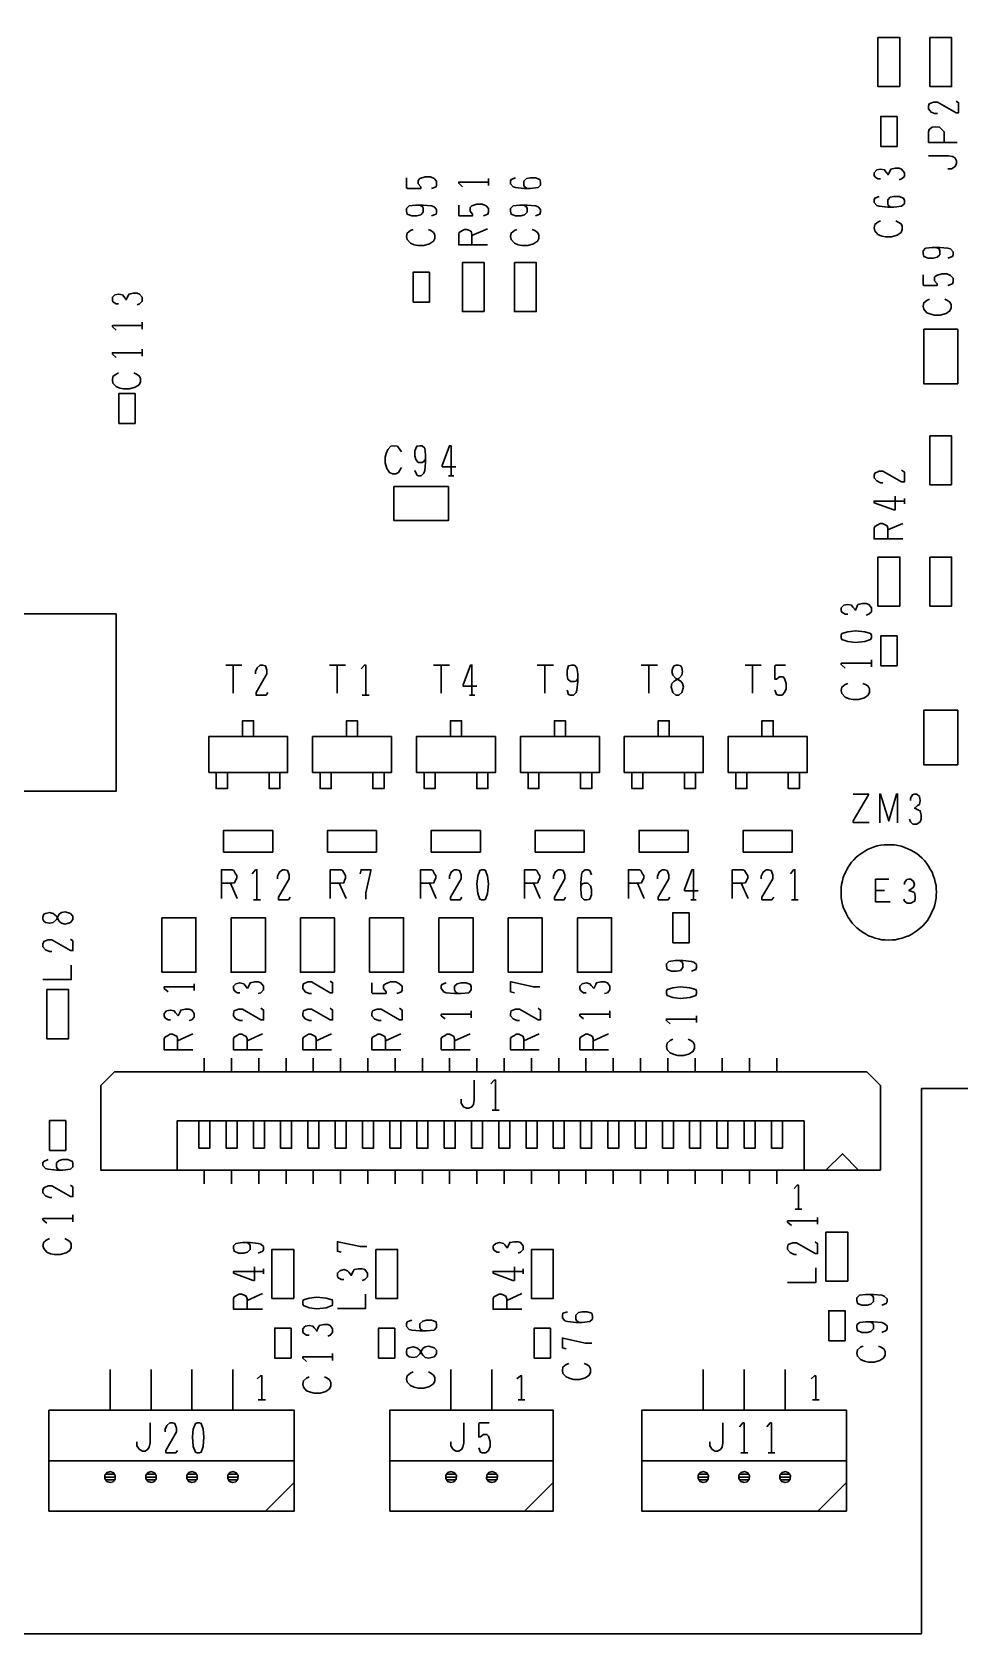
# Model space of a CAD drawing. Header units: millimetres. Extents: x 0 to 1189, y 35 to 806.
# Drawn here: x 699.9 to 793.4, y 320 to 481.6 of the extents above; entities that cross this region are included whole.
import ezdxf

# ---------------------------------------------------------------- set-up
doc = ezdxf.new("R2010")
doc.units = ezdxf.units.MM
doc.layers.add('Pen 1', color=7, linetype='Continuous')

msp = doc.modelspace()

# ---------------------------------------------------------------- linework, layer by layer
at = {"layer": 'Pen 1', "color": 7, "lineweight": 30}
for p, q in [((745.9, 466.1), (745.9, 466.8)), ((744.22, 461.05), (745.78, 461.73)), ((710.97, 451.62), (710.97, 452.33)), ((710.97, 448.88), (710.97, 449.58)), ((741.85, 436.83), (742.38, 436.83)), ((787.83, 434), (787.83, 434.52)), ((786.15, 431.35), (787.67, 432.02)), ((719.38, 417.73), (721, 417.73)), ((720.15, 417.73), (720.15, 414.88)), ((729.85, 417.73), (731.47, 417.73)), ((730.62, 417.73), (730.62, 414.88)), ((740.33, 417.73), (741.95, 417.73)), ((741.1, 417.73), (741.1, 414.88)), ((750.8, 417.73), (752.45, 417.73)), ((751.58, 417.73), (751.58, 414.88)), ((761.28, 417.73), (762.92, 417.73)), ((762.05, 417.73), (762.05, 414.88)), ((771.78, 417.73), (773.4, 417.73)), ((772.53, 417.73), (772.53, 414.88)), ((784.5, 417.55), (784.5, 418.25)), ((733.15, 414.7), (733.85, 414.7)), ((743.97, 414.7), (744.5, 414.7)), ((719.85, 395.73), (720.55, 394.17)), ((730.83, 395.73), (731.53, 394.17)), ((739.95, 395.73), (740.62, 394.17)), ((750.42, 395.73), (751.1, 394.17)), ((760.9, 395.73), (761.58, 394.17)), ((771.38, 395.73), (772.08, 394.17)), ((784.92, 394.98), (785.83, 394.98)), ((722.17, 394.05), (722.88, 394.05)), ((766.3, 394.05), (766.83, 394.05)), ((776.45, 394.05), (777.12, 394.05)), ((716.2, 384.9), (716.2, 385.58)), ((744.15, 382.15), (744.15, 382.83)), ((758.12, 382.15), (758.12, 382.83)), ((766.85, 381.65), (766.85, 382.33)), ((714.53, 379.83), (716.08, 380.52)), ((721.53, 379.83), (723.08, 380.52)), ((728.5, 379.83), (730.05, 380.52)), ((735.5, 379.83), (737.03, 380.52)), ((742.47, 379.83), (744.03, 380.52)), ((749.45, 379.83), (751, 380.52)), ((756.45, 379.83), (758, 380.52)), ((717.22, 376.67), (717.22, 378.05)), ((719.97, 376.67), (719.97, 378.05)), ((722.72, 376.67), (722.72, 378.05)), ((725.47, 376.67), (725.47, 378.05)), ((728.22, 376.67), (728.22, 378.05)), ((730.97, 376.67), (730.97, 378.05)), ((733.72, 376.67), (733.72, 378.05)), ((736.47, 376.67), (736.47, 378.05)), ((739.22, 376.67), (739.22, 378.05)), ((741.97, 376.67), (741.97, 378.05)), ((744.72, 376.67), (744.72, 378.05)), ((747.47, 376.67), (747.47, 378.05)), ((750.22, 376.67), (750.22, 378.05)), ((752.97, 376.67), (752.97, 378.05)), ((755.72, 376.67), (755.72, 378.05)), ((758.47, 376.67), (758.47, 378.05)), ((761.22, 376.67), (761.22, 378.05)), ((763.97, 376.67), (763.97, 378.05)), ((766.72, 376.67), (766.72, 378.05)), ((769.47, 376.67), (769.47, 378.05)), ((772.22, 376.67), (772.22, 378.05)), ((774.97, 376.67), (774.97, 378.05)), ((746.25, 372.83), (746.95, 372.83)), ((717.22, 366.77), (717.22, 365.4)), ((719.97, 366.77), (719.97, 365.4)), ((722.72, 366.77), (722.72, 365.4)), ((725.47, 366.77), (725.47, 365.4)), ((728.22, 366.77), (728.22, 365.4)), ((730.97, 366.77), (730.97, 365.4)), ((733.72, 366.77), (733.72, 365.4)), ((736.47, 366.77), (736.47, 365.4)), ((739.22, 366.77), (739.22, 365.4)), ((741.97, 366.77), (741.97, 365.4)), ((744.72, 366.77), (744.72, 365.4)), ((747.47, 366.77), (747.47, 365.4)), ((750.22, 366.77), (750.22, 365.4)), ((752.97, 366.77), (752.97, 365.4)), ((755.72, 366.77), (755.72, 365.4)), ((758.47, 366.77), (758.47, 365.4)), ((761.22, 366.77), (761.22, 365.4)), ((763.97, 366.77), (763.97, 365.4)), ((766.72, 366.77), (766.72, 365.4)), ((769.47, 366.77), (769.47, 365.4)), ((772.22, 366.77), (772.22, 365.4)), ((774.97, 366.77), (774.97, 365.4)), ((703.97, 361.55), (703.97, 362.25)), ((776.83, 362.83), (777.5, 362.83)), ((779.08, 361.33), (779.08, 362)), ((723.2, 356.3), (723.2, 356.8)), ((749.4, 356.3), (749.4, 356.8)), ((721.53, 353.62), (723.08, 354.33)), ((747.72, 353.62), (749.25, 354.33)), ((730.17, 347.58), (730.17, 348.27)), ((707.72, 342.55), (707.72, 346.67)), ((711.85, 342.55), (711.85, 346.67)), ((715.97, 342.55), (715.97, 346.67)), ((720.1, 342.55), (720.1, 346.67)), ((742.1, 342.55), (742.1, 346.67)), ((746.22, 342.55), (746.22, 346.67)), ((767.55, 342.55), (767.55, 346.67)), ((771.67, 342.55), (771.67, 346.67)), ((775.8, 342.55), (775.8, 346.67)), ((722.67, 343.6), (723.38, 343.6)), ((748.88, 343.6), (749.55, 343.6)), ((778.58, 343.6), (779.25, 343.6)), ((771.33, 338.25), (772.03, 338.25)), ((774.08, 338.25), (774.78, 338.25)), ((726.3, 337.45), (701.55, 337.45)), ((735.92, 337.45), (752.42, 337.45)), ((782, 337.45), (761.35, 337.45)), ((707.17, 335.8), (708.28, 335.8)), ((708.2, 336.08), (707.25, 336.08)), ((708.2, 335.52), (707.25, 335.52)), ((711.3, 335.8), (712.4, 335.8)), ((712.33, 336.08), (711.38, 336.08)), ((712.33, 335.52), (711.38, 335.52)), ((715.42, 335.8), (716.53, 335.8)), ((716.45, 336.08), (715.5, 336.08)), ((716.45, 335.52), (715.5, 335.52)), ((719.55, 335.8), (720.65, 335.8)), ((720.58, 336.08), (719.62, 336.08)), ((720.58, 335.52), (719.62, 335.52)), ((723.4, 332.38), (726.3, 335.25)), ((741.55, 335.8), (742.65, 335.8)), ((742.58, 336.08), (741.62, 336.08)), ((742.58, 335.52), (741.62, 335.52)), ((745.67, 335.8), (746.78, 335.8)), ((745.67, 335.8), (746.78, 335.8)), ((746.7, 336.08), (745.75, 336.08)), ((746.7, 336.08), (745.75, 336.08)), ((746.7, 335.52), (745.75, 335.52)), ((746.7, 335.52), (745.75, 335.52)), ((752.42, 335.25), (749.53, 332.38)), ((767, 335.8), (768.1, 335.8)), ((768.03, 336.08), (767.08, 336.08)), ((768.03, 335.52), (767.08, 335.52)), ((771.12, 335.8), (772.22, 335.8)), ((772.15, 336.08), (771.2, 336.08)), ((772.15, 335.52), (771.2, 335.52)), ((775.25, 335.8), (776.35, 335.8)), ((776.28, 336.08), (775.33, 336.08)), ((776.28, 335.52), (775.33, 335.52)), ((779.1, 332.38), (782, 335.25))]:
    msp.add_line(p, q, dxfattribs=at)
for points in [[(521.4, 319.98), (521.4, 375), (361.88, 375), (361.88, 652.78), (884.45, 652.78), (884.45, 375), (789.55, 375), (789.55, 319.98), (521.4, 319.98)], [(787.38, 476.08), (787.38, 481.02), (785.17, 481.02), (785.17, 476.08), (787.38, 476.08)], [(790.4, 481.02), (790.4, 476.08), (792.6, 476.08), (792.6, 481.02), (790.4, 481.02)], [(791.17, 473.38), (790.92, 473.38), (790.53, 473.52), (790.28, 473.83), (790.28, 474.1), (790.33, 474.35), (790.78, 474.52), (791.17, 474.52), (793.05, 473.45), (793.3, 473.45), (793.3, 474.45), (793.05, 474.6)], [(787.1, 473.08), (785.45, 473.08), (785.45, 470.05), (787.1, 470.05), (787.1, 473.08)], [(793.17, 470.45), (790.28, 470.45), (790.28, 471.52), (790.33, 471.77), (790.65, 472), (790.97, 472.02), (791.38, 472), (791.62, 471.77), (791.83, 471.52), (791.83, 470.45)], [(790.28, 469.1), (792.28, 469.1), (792.72, 469.02), (792.97, 468.85), (793.1, 468.6), (793.1, 468.33), (792.97, 468.02), (792.6, 467.77), (792.2, 467.77)], [(785.42, 466.77), (785.17, 466.77), (784.85, 466.98), (784.78, 467.15), (784.78, 467.4), (785.05, 467.67), (785.42, 467.75), (785.83, 467.67), (785.95, 467.5), (786.2, 467.2), (786.2, 467.15)], [(786.2, 467.2), (786.4, 467.58), (786.45, 467.75), (786.9, 467.85), (787.3, 467.85), (787.55, 467.75), (787.83, 467.4), (787.83, 467.02), (787.55, 466.77), (787.3, 466.67)], [(737.62, 466.88), (737.62, 465.9), (737.7, 465.8), (739.05, 465.8), (739.05, 465.98), (738.8, 466.27), (738.8, 466.62), (738.97, 466.8), (739.5, 466.98), (740.03, 466.98), (740.4, 466.8), (740.65, 466.55), (740.65, 466.15), (740.6, 465.98), (740.15, 465.8)], [(743.25, 465.98), (742.88, 466.33), (742.88, 466.45), (745.9, 466.45)], [(748.62, 466.88), (748.17, 466.7), (748.1, 466.55), (748.1, 466.27), (748.38, 465.98), (748.62, 465.9), (749.45, 465.8), (750.1, 465.8), (750.88, 465.9), (751.12, 466.15), (751.12, 466.45), (751.08, 466.7), (750.62, 466.88), (750.1, 466.88), (749.72, 466.8), (749.45, 466.55), (749.45, 466.15), (749.53, 465.98), (749.78, 465.8)], [(738.97, 464.12), (739.25, 463.95), (739.3, 463.8), (739.3, 463.4), (739.05, 463.15), (738.65, 463.05), (738.15, 463.05), (737.7, 463.23), (737.62, 463.52), (737.62, 463.8), (737.88, 464.05), (738.53, 464.12), (739.3, 464.12), (740.15, 464.05), (740.4, 463.95), (740.65, 463.7), (740.65, 463.4), (740.6, 463.23), (740.15, 463.05)], [(742.88, 464.12), (742.88, 463.15), (742.92, 463.05), (744.28, 463.05), (744.28, 463.23), (744.03, 463.52), (744.03, 463.88), (744.22, 464.05), (744.72, 464.23), (745.25, 464.23), (745.65, 464.05), (745.9, 463.8), (745.9, 463.4), (745.83, 463.23), (745.38, 463.05)], [(749.45, 464.12), (749.72, 463.95), (749.78, 463.8), (749.78, 463.4), (749.53, 463.15), (749.15, 463.05), (748.62, 463.05), (748.17, 463.23), (748.1, 463.52), (748.1, 463.8), (748.38, 464.05), (749, 464.12), (749.78, 464.12), (750.62, 464.05), (750.88, 463.95), (751.12, 463.7), (751.12, 463.4), (751.08, 463.23), (750.62, 463.05)], [(785.3, 465), (784.85, 464.83), (784.78, 464.65), (784.78, 464.4), (785.05, 464.1), (785.3, 464.02), (786.15, 463.92), (786.78, 463.92), (787.55, 464.02), (787.83, 464.27), (787.83, 464.58), (787.75, 464.83), (787.3, 465), (786.78, 465), (786.4, 464.92), (786.15, 464.65), (786.15, 464.27), (786.2, 464.1), (786.45, 463.92)], [(785.42, 462.55), (785.17, 462.42), (784.85, 462.17), (784.78, 461.83), (784.85, 461.52), (785.17, 461.17), (785.55, 461), (785.95, 460.92), (786.53, 460.92), (787.1, 461.1), (787.5, 461.35), (787.62, 461.65), (787.62, 462), (787.5, 462.25), (787.22, 462.42), (786.97, 462.55)], [(738.28, 461.67), (738.03, 461.55), (737.7, 461.3), (737.62, 460.95), (737.7, 460.65), (738.03, 460.3), (738.4, 460.12), (738.8, 460.05), (739.38, 460.05), (739.95, 460.23), (740.33, 460.48), (740.47, 460.77), (740.47, 461.12), (740.33, 461.38), (740.08, 461.55), (739.83, 461.67)], [(745.78, 460.12), (742.88, 460.12), (742.88, 461.2), (742.92, 461.38), (743.25, 461.55), (743.45, 461.67), (743.7, 461.67), (743.97, 461.55), (744.15, 461.48), (744.22, 461.2), (744.22, 460.12)], [(748.75, 461.67), (748.5, 461.55), (748.17, 461.3), (748.1, 460.95), (748.17, 460.65), (748.5, 460.3), (748.88, 460.12), (749.28, 460.05), (749.85, 460.05), (750.42, 460.23), (750.83, 460.48), (750.95, 460.77), (750.95, 461.12), (750.83, 461.38), (750.55, 461.55), (750.3, 461.67)], [(791.08, 459.85), (791.33, 459.7), (791.4, 459.52), (791.4, 459.12), (791.15, 458.88), (790.75, 458.77), (790.22, 458.77), (789.78, 458.95), (789.72, 459.25), (789.72, 459.52), (789.97, 459.77), (790.62, 459.85), (791.4, 459.85), (792.22, 459.77), (792.5, 459.7), (792.75, 459.42), (792.75, 459.12), (792.67, 458.95), (792.22, 458.77)], [(745.45, 453.38), (745.45, 458.33), (743.25, 458.33), (743.25, 453.38), (745.45, 453.38)], [(748.5, 458.33), (748.5, 453.38), (750.7, 453.38), (750.7, 458.33), (748.5, 458.33)], [(738.28, 454.33), (739.92, 454.33), (739.92, 457.35), (738.28, 457.35), (738.28, 454.33)], [(789.72, 457.1), (789.72, 456.12), (789.78, 456.02), (791.15, 456.02), (791.15, 456.2), (790.88, 456.5), (790.88, 456.85), (791.08, 457.02), (791.6, 457.2), (792.1, 457.2), (792.5, 457.02), (792.75, 456.77), (792.75, 456.38), (792.67, 456.2), (792.22, 456.02)], [(708.58, 454.17), (708.33, 454.17), (708, 454.38), (707.95, 454.55), (707.95, 454.83), (708.2, 455.08), (708.58, 455.15), (708.97, 455.08), (709.1, 454.9), (709.35, 454.6), (709.35, 454.55)], [(709.35, 454.6), (709.55, 454.98), (709.62, 455.15), (710.08, 455.25), (710.45, 455.25), (710.7, 455.15), (710.97, 454.83), (710.97, 454.42), (710.7, 454.17), (710.45, 454.08)], [(790.38, 454.65), (790.1, 454.52), (789.78, 454.27), (789.72, 453.92), (789.78, 453.62), (790.1, 453.27), (790.5, 453.12), (790.88, 453.02), (791.45, 453.02), (792.05, 453.2), (792.42, 453.45), (792.55, 453.75), (792.55, 454.1), (792.42, 454.35), (792.17, 454.52), (791.92, 454.65)], [(708.33, 451.5), (707.95, 451.85), (707.95, 451.98), (710.97, 451.98)], [(789.78, 451.6), (789.78, 446.1), (793.22, 446.1), (793.22, 451.6), (789.78, 451.6)], [(708.33, 448.75), (707.95, 449.1), (707.95, 449.23), (710.97, 449.23)], [(708.58, 447.2), (708.33, 447.08), (708, 446.83), (707.95, 446.48), (708, 446.17), (708.33, 445.83), (708.7, 445.65), (709.1, 445.58), (709.67, 445.58), (710.25, 445.75), (710.65, 446), (710.78, 446.3), (710.78, 446.65), (710.65, 446.9), (710.38, 447.08), (710.12, 447.2)], [(708.6, 442.1), (710.25, 442.1), (710.25, 445.12), (708.6, 445.12), (708.6, 442.1)], [(737.1, 439.23), (736.95, 439.48), (736.7, 439.8), (736.35, 439.85), (736.05, 439.8), (735.72, 439.48), (735.55, 439.08), (735.45, 438.7), (735.45, 438.12), (735.62, 437.55), (735.9, 437.15), (736.2, 437.02), (736.53, 437.02), (736.8, 437.15), (736.95, 437.4), (737.1, 437.67)], [(739.55, 438.5), (739.38, 438.25), (739.2, 438.17), (738.8, 438.17), (738.55, 438.45), (738.47, 438.83), (738.47, 439.35), (738.65, 439.8), (738.95, 439.85), (739.2, 439.85), (739.45, 439.6), (739.55, 438.95), (739.55, 438.17), (739.45, 437.35), (739.38, 437.1), (739.1, 436.83), (738.8, 436.83), (738.65, 436.9), (738.47, 437.35)], [(742.6, 437.73), (741.22, 437.73), (741.22, 437.85), (741.95, 439.85), (742.12, 439.85), (742.12, 436.83)], [(792.6, 435.9), (792.6, 440.85), (790.4, 440.85), (790.4, 435.9), (792.6, 435.9)], [(785.67, 436.12), (785.42, 436.12), (785.05, 436.3), (784.78, 436.6), (784.78, 436.85), (784.85, 437.1), (785.3, 437.27), (785.67, 437.27), (787.55, 436.2), (787.83, 436.2), (787.83, 437.2), (787.55, 437.38)], [(741.85, 435.73), (736.35, 435.73), (736.35, 432.3), (741.85, 432.3), (741.85, 435.73)], [(786.9, 434.75), (786.9, 433.38), (786.78, 433.38), (784.78, 434.1), (784.78, 434.27), (787.83, 434.27)], [(787.67, 430.45), (784.78, 430.45), (784.78, 431.52), (784.85, 431.7), (785.17, 431.88), (785.38, 432), (785.62, 432), (785.88, 431.88), (786.08, 431.77), (786.15, 431.52), (786.15, 430.45)], [(787.38, 423.67), (787.38, 428.62), (785.17, 428.62), (785.17, 423.67), (787.38, 423.67)], [(790.4, 428.62), (790.4, 423.67), (792.6, 423.67), (792.6, 428.62), (790.4, 428.62)], [(782.12, 422.85), (781.85, 422.85), (781.53, 423.05), (781.47, 423.23), (781.47, 423.5), (781.72, 423.75), (782.12, 423.83), (782.5, 423.75), (782.62, 423.58), (782.9, 423.27), (782.9, 423.23)], [(782.9, 423.27), (783.08, 423.65), (783.15, 423.83), (783.6, 423.92), (783.97, 423.92), (784.25, 423.83), (784.5, 423.5), (784.5, 423.1), (784.25, 422.85), (783.97, 422.75)], [(708.33, 422.88), (680.83, 422.88), (680.83, 405), (708.33, 405), (708.33, 422.88)], [(781.47, 420.73), (781.53, 420.9), (782.12, 421.08), (782.9, 421.17), (783.85, 421.08), (784.42, 420.9), (784.5, 420.73), (784.5, 420.48), (784.42, 420.3), (783.85, 420.1), (782.9, 420), (782.12, 420.1), (781.53, 420.3), (781.47, 420.48), (781.47, 420.73)], [(787.1, 420.67), (785.45, 420.67), (785.45, 417.65), (787.1, 417.65), (787.1, 420.67)], [(722.38, 416.83), (722.38, 417.08), (722.55, 417.45), (722.85, 417.73), (723.1, 417.73), (723.38, 417.65), (723.53, 417.2), (723.53, 416.83), (722.45, 414.95), (722.45, 414.7), (723.45, 414.7), (723.62, 414.95)], [(733.03, 417.33), (733.38, 417.73), (733.5, 417.73), (733.5, 414.7)], [(744.7, 415.6), (743.33, 415.6), (743.33, 415.73), (744.08, 417.73), (744.22, 417.73), (744.22, 414.7)], [(754.9, 416.38), (754.72, 416.1), (754.55, 416.05), (754.15, 416.05), (753.9, 416.3), (753.83, 416.7), (753.83, 417.2), (753.97, 417.65), (754.28, 417.73), (754.55, 417.73), (754.8, 417.45), (754.9, 416.83), (754.9, 416.05), (754.8, 415.2), (754.72, 414.95), (754.45, 414.7), (754.15, 414.7), (753.97, 414.75), (753.83, 415.2)], [(764.8, 417.73), (765.03, 417.73), (765.28, 417.65), (765.38, 417.45), (765.45, 417.08), (765.38, 416.7), (765.1, 416.38), (764.6, 416.1), (764.38, 415.85), (764.3, 415.48), (764.47, 414.95), (764.78, 414.7), (765.1, 414.7), (765.38, 414.95), (765.55, 415.48), (765.45, 415.85), (765.28, 416.1), (764.78, 416.38), (764.47, 416.7), (764.38, 417.08), (764.47, 417.45), (764.6, 417.65), (764.8, 417.73)], [(775.85, 417.73), (774.85, 417.73), (774.78, 417.65), (774.78, 416.3), (774.95, 416.3), (775.25, 416.55), (775.6, 416.55), (775.75, 416.38), (775.92, 415.85), (775.92, 415.33), (775.75, 414.95), (775.5, 414.7), (775.12, 414.7), (774.95, 414.75), (774.78, 415.2)], [(781.85, 417.42), (781.47, 417.77), (781.47, 417.9), (784.5, 417.9)], [(782.12, 415.88), (781.85, 415.75), (781.53, 415.5), (781.47, 415.15), (781.53, 414.85), (781.85, 414.5), (782.25, 414.33), (782.62, 414.25), (783.2, 414.25), (783.8, 414.42), (784.17, 414.67), (784.3, 414.98), (784.3, 415.33), (784.17, 415.58), (783.92, 415.75), (783.65, 415.88)], [(793.22, 407.67), (793.22, 413.17), (789.78, 413.17), (789.78, 407.67), (793.22, 407.67)], [(717.67, 406.88), (725.62, 406.88), (725.62, 410.5), (717.67, 410.5), (717.67, 406.88)], [(721.08, 410.5), (721.08, 412.1), (722.2, 412.1), (722.2, 410.5)], [(728.15, 406.88), (736.1, 406.88), (736.1, 410.5), (728.15, 410.5), (728.15, 406.88)], [(731.58, 410.5), (731.58, 412.1), (732.67, 412.1), (732.67, 410.5)], [(738.62, 406.88), (746.58, 406.88), (746.58, 410.5), (738.62, 410.5), (738.62, 406.88)], [(742.05, 410.5), (742.05, 412.1), (743.17, 412.1), (743.17, 410.5)], [(749.1, 406.88), (757.08, 406.88), (757.08, 410.5), (749.1, 410.5), (749.1, 406.88)], [(752.53, 410.5), (752.53, 412.1), (753.65, 412.1), (753.65, 410.5)], [(759.58, 406.88), (767.55, 406.88), (767.55, 410.5), (759.58, 410.5), (759.58, 406.88)], [(763, 410.5), (763, 412.1), (764.12, 412.1), (764.12, 410.5)], [(770.05, 406.88), (778.03, 406.88), (778.03, 410.5), (770.05, 410.5), (770.05, 406.88)], [(773.47, 410.5), (773.47, 412.1), (774.6, 412.1), (774.6, 410.5)], [(719.55, 406.88), (719.55, 405.27), (718.42, 405.27), (718.42, 406.88)], [(724.85, 406.88), (724.85, 405.27), (723.75, 405.27), (723.75, 406.88)], [(730.03, 406.88), (730.03, 405.27), (728.9, 405.27), (728.9, 406.88)], [(735.35, 406.88), (735.35, 405.27), (734.22, 405.27), (734.22, 406.88)], [(740.5, 406.88), (740.5, 405.27), (739.4, 405.27), (739.4, 406.88)], [(745.83, 406.88), (745.83, 405.27), (744.7, 405.27), (744.7, 406.88)], [(750.97, 406.88), (750.97, 405.27), (749.88, 405.27), (749.88, 406.88)], [(756.3, 406.88), (756.3, 405.27), (755.17, 405.27), (755.17, 406.88)], [(761.47, 406.88), (761.47, 405.27), (760.35, 405.27), (760.35, 406.88)], [(766.78, 406.88), (766.78, 405.27), (765.65, 405.27), (765.65, 406.88)], [(771.95, 406.88), (771.95, 405.27), (770.83, 405.27), (770.83, 406.88)], [(777.25, 406.88), (777.25, 405.27), (776.12, 405.27), (776.12, 406.88)], [(782.67, 404.7), (784.22, 404.7), (784.22, 404.62), (782.67, 402), (782.67, 401.85), (784.28, 401.85)], [(785.35, 401.8), (785.35, 404.7), (785.42, 404.7), (786.25, 402), (787.03, 404.7), (787.15, 404.7), (787.15, 401.8)], [(788.45, 404.05), (788.45, 404.3), (788.65, 404.62), (788.83, 404.7), (789.1, 404.7), (789.35, 404.45), (789.42, 404.05), (789.35, 403.67), (789.17, 403.55), (788.88, 403.27), (788.83, 403.27)], [(788.88, 403.27), (789.25, 403.08), (789.42, 403.02), (789.53, 402.58), (789.53, 402.17), (789.42, 401.92), (789.1, 401.67), (788.7, 401.67), (788.45, 401.92), (788.35, 402.17)], [(724.12, 401.05), (719.17, 401.05), (719.17, 398.85), (724.12, 398.85), (724.12, 401.05)], [(734.6, 401.05), (729.65, 401.05), (729.65, 398.85), (734.6, 398.85), (734.6, 401.05)], [(745.08, 401.05), (740.12, 401.05), (740.12, 398.85), (745.08, 398.85), (745.08, 401.05)], [(755.55, 401.05), (750.6, 401.05), (750.6, 398.85), (755.55, 398.85), (755.55, 401.05)], [(766.03, 401.05), (761.08, 401.05), (761.08, 398.85), (766.03, 398.85), (766.03, 401.05)], [(776.53, 401.05), (771.58, 401.05), (771.58, 398.85), (776.53, 398.85), (776.53, 401.05)], [(791.08, 394.8), (791.05, 395.15), (791.03, 395.5), (790.95, 395.83), (790.88, 396.17), (790.75, 396.5), (790.62, 396.83), (790.45, 397.12), (790.28, 397.42), (790.08, 397.73), (789.85, 398), (789.62, 398.25), (789.35, 398.48), (789.08, 398.7), (788.8, 398.88), (788.5, 399.05), (788.17, 399.2), (787.85, 399.33), (787.53, 399.45), (787.17, 399.52), (786.83, 399.58), (786.5, 399.6), (786.15, 399.6), (785.8, 399.6), (785.45, 399.55), (785.1, 399.48), (784.78, 399.38), (784.45, 399.25), (784.12, 399.12), (783.83, 398.95), (783.53, 398.75), (783.25, 398.55), (782.97, 398.33), (782.72, 398.08), (782.5, 397.83), (782.3, 397.52), (782.1, 397.25), (781.95, 396.92), (781.8, 396.62), (781.67, 396.3), (781.58, 395.95), (781.5, 395.6), (781.45, 395.27), (781.45, 394.92), (781.45, 394.58), (781.47, 394.23), (781.53, 393.88), (781.6, 393.55), (781.7, 393.2), (781.85, 392.88), (782, 392.58), (782.15, 392.27), (782.35, 391.98), (782.58, 391.7), (782.8, 391.45), (783.05, 391.2), (783.33, 390.98), (783.6, 390.77), (783.9, 390.6), (784.22, 390.42), (784.55, 390.3), (784.88, 390.17), (785.2, 390.1), (785.55, 390.02), (785.9, 390), (786.25, 389.98), (786.6, 390), (786.95, 390.02), (787.28, 390.1), (787.62, 390.17), (787.95, 390.3), (788.28, 390.42), (788.58, 390.58), (788.88, 390.77), (789.17, 390.98), (789.45, 391.2), (789.7, 391.42), (789.92, 391.7), (790.15, 391.95), (790.33, 392.25), (790.5, 392.55), (790.65, 392.88), (790.8, 393.2), (790.9, 393.52), (790.97, 393.88), (791.03, 394.2), (791.05, 394.55), (791.08, 394.8)], [(718.95, 394.17), (718.95, 397.08), (720.03, 397.08), (720.2, 397), (720.38, 396.67), (720.5, 396.5), (720.5, 396.23), (720.38, 395.98), (720.28, 395.77), (720.03, 395.73), (718.95, 395.73)], [(722.05, 396.67), (722.4, 397.08), (722.53, 397.08), (722.53, 394.05)], [(724.62, 396.17), (724.62, 396.42), (724.8, 396.83), (725.1, 397.08), (725.35, 397.08), (725.62, 397), (725.78, 396.55), (725.78, 396.17), (724.7, 394.3), (724.7, 394.05), (725.7, 394.05), (725.88, 394.3)], [(729.92, 394.17), (729.92, 397.08), (731, 397.08), (731.17, 397), (731.35, 396.67), (731.47, 396.5), (731.47, 396.23), (731.35, 395.98), (731.28, 395.77), (731, 395.73), (729.92, 395.73)], [(732.95, 396.67), (733.03, 397.08), (734.03, 397.08), (734.03, 397), (733.5, 394.75), (733.5, 394.1)], [(739.03, 394.17), (739.03, 397.08), (740.1, 397.08), (740.28, 397), (740.45, 396.67), (740.58, 396.5), (740.58, 396.23), (740.45, 395.98), (740.38, 395.77), (740.1, 395.73), (739.03, 395.73)], [(741.95, 396.17), (741.95, 396.42), (742.12, 396.83), (742.42, 397.08), (742.7, 397.08), (742.95, 397), (743.12, 396.55), (743.12, 396.17), (742.05, 394.3), (742.05, 394.05), (743.03, 394.05), (743.2, 394.3)], [(745.45, 397.08), (745.6, 397), (745.78, 396.42), (745.88, 395.65), (745.78, 394.67), (745.6, 394.1), (745.45, 394.05), (745.17, 394.05), (745, 394.1), (744.8, 394.67), (744.7, 395.65), (744.8, 396.42), (745, 397), (745.17, 397.08), (745.45, 397.08)], [(749.53, 394.17), (749.53, 397.08), (750.6, 397.08), (750.75, 397), (750.92, 396.67), (751.08, 396.5), (751.08, 396.23), (750.92, 395.98), (750.85, 395.77), (750.6, 395.73), (749.53, 395.73)], [(752.45, 396.17), (752.45, 396.42), (752.6, 396.83), (752.9, 397.08), (753.17, 397.08), (753.42, 397), (753.6, 396.55), (753.6, 396.17), (752.53, 394.3), (752.53, 394.05), (753.53, 394.05), (753.67, 394.3)], [(756.28, 396.55), (756.1, 397), (755.92, 397.08), (755.65, 397.08), (755.35, 396.83), (755.28, 396.55), (755.2, 395.73), (755.2, 395.08), (755.28, 394.3), (755.53, 394.05), (755.83, 394.05), (756.1, 394.1), (756.28, 394.55), (756.28, 395.08), (756.17, 395.45), (755.92, 395.73), (755.53, 395.73), (755.35, 395.65), (755.2, 395.4)], [(760, 394.17), (760, 397.08), (761.08, 397.08), (761.25, 397), (761.42, 396.67), (761.55, 396.5), (761.55, 396.23), (761.42, 395.98), (761.33, 395.77), (761.08, 395.73), (760, 395.73)], [(762.92, 396.17), (762.92, 396.42), (763.1, 396.83), (763.4, 397.08), (763.65, 397.08), (763.9, 397), (764.08, 396.55), (764.08, 396.17), (763, 394.3), (763, 394.05), (764, 394.05), (764.17, 394.3)], [(767.05, 394.95), (765.67, 394.95), (765.67, 395.08), (766.4, 397.08), (766.58, 397.08), (766.58, 394.05)], [(770.47, 394.17), (770.47, 397.08), (771.55, 397.08), (771.72, 397), (771.9, 396.67), (772.03, 396.5), (772.03, 396.23), (771.9, 395.98), (771.8, 395.77), (771.55, 395.73), (770.47, 395.73)], [(773.4, 396.17), (773.4, 396.42), (773.58, 396.83), (773.88, 397.08), (774.12, 397.08), (774.38, 397), (774.55, 396.55), (774.55, 396.17), (773.47, 394.3), (773.47, 394.05), (774.47, 394.05), (774.65, 394.3)], [(776.33, 396.67), (776.65, 397.08), (776.8, 397.08), (776.8, 394.05)], [(786.28, 396.12), (784.92, 396.12), (784.92, 393.85), (786.4, 393.85)], [(787.85, 395.6), (787.85, 395.8), (788.08, 396.08), (788.25, 396.12), (788.5, 396.12), (788.75, 395.9), (788.85, 395.6), (788.75, 395.3), (788.58, 395.17), (788.28, 394.98), (788.25, 394.98)], [(788.28, 394.98), (788.67, 394.83), (788.85, 394.77), (788.92, 394.42), (788.92, 394.1), (788.85, 393.9), (788.5, 393.7), (788.12, 393.7), (787.85, 393.9), (787.78, 394.1)], [(700.95, 392.1), (700.95, 392.3), (701.03, 392.58), (701.2, 392.65), (701.6, 392.75), (701.97, 392.65), (702.3, 392.4), (702.58, 391.88), (702.83, 391.67), (703.2, 391.58), (703.72, 391.75), (703.97, 392.05), (703.97, 392.4), (703.72, 392.65), (703.2, 392.83), (702.83, 392.75), (702.58, 392.58), (702.3, 392.05), (701.97, 391.75), (701.6, 391.67), (701.2, 391.75), (701.03, 391.88), (700.95, 392.1)], [(764.47, 389.7), (766.12, 389.7), (766.12, 392.73), (764.47, 392.73), (764.47, 389.7)], [(712.95, 392.23), (712.95, 386.73), (716.38, 386.73), (716.38, 392.23), (712.95, 392.23)], [(719.92, 392.23), (719.92, 386.73), (723.38, 386.73), (723.38, 392.23), (719.92, 392.23)], [(726.92, 392.23), (726.92, 386.73), (730.35, 386.73), (730.35, 392.23), (726.92, 392.23)], [(733.9, 392.23), (733.9, 386.73), (737.33, 386.73), (737.33, 392.23), (733.9, 392.23)], [(740.88, 392.23), (740.88, 386.73), (744.33, 386.73), (744.33, 392.23), (740.88, 392.23)], [(747.88, 392.23), (747.88, 386.73), (751.3, 386.73), (751.3, 392.23), (747.88, 392.23)], [(754.85, 392.23), (754.85, 386.73), (758.3, 386.73), (758.3, 392.23), (754.85, 392.23)], [(701.85, 388.83), (701.6, 388.83), (701.2, 389), (700.95, 389.3), (700.95, 389.55), (701.03, 389.83), (701.47, 390), (701.85, 390), (703.72, 388.92), (703.97, 388.92), (703.97, 389.9), (703.72, 390.08)], [(765.17, 387.92), (765.42, 387.75), (765.5, 387.58), (765.5, 387.2), (765.25, 386.92), (764.85, 386.85), (764.35, 386.85), (763.9, 387.02), (763.83, 387.33), (763.83, 387.58), (764.08, 387.83), (764.72, 387.92), (765.5, 387.92), (766.35, 387.83), (766.6, 387.75), (766.85, 387.5), (766.85, 387.2), (766.8, 387.02), (766.35, 386.85)], [(700.95, 386), (703.8, 386), (703.8, 387.45)], [(701.33, 384.98), (701.33, 380.02), (703.53, 380.02), (703.53, 384.98), (701.33, 384.98)], [(713.58, 384.77), (713.17, 385.1), (713.17, 385.25), (716.2, 385.25)], [(720.8, 384.67), (720.55, 384.67), (720.22, 384.9), (720.17, 385.08), (720.17, 385.33), (720.42, 385.58), (720.8, 385.67), (721.2, 385.58), (721.33, 385.4), (721.58, 385.1), (721.58, 385.08)], [(721.58, 385.1), (721.78, 385.5), (721.85, 385.67), (722.3, 385.75), (722.67, 385.75), (722.92, 385.67), (723.2, 385.33), (723.2, 384.95), (722.92, 384.67), (722.67, 384.6)], [(728.05, 384.6), (727.8, 384.6), (727.4, 384.77), (727.15, 385.08), (727.15, 385.33), (727.22, 385.58), (727.67, 385.75), (728.05, 385.75), (729.92, 384.67), (730.17, 384.67), (730.17, 385.67), (729.92, 385.85)], [(734.12, 385.67), (734.12, 384.67), (734.2, 384.6), (735.55, 384.6), (735.55, 384.77), (735.3, 385.08), (735.3, 385.4), (735.5, 385.58), (736, 385.75), (736.53, 385.75), (736.9, 385.58), (737.17, 385.33), (737.17, 384.95), (737.1, 384.77), (736.65, 384.6)], [(741.62, 385.67), (741.17, 385.5), (741.12, 385.33), (741.12, 385.08), (741.38, 384.77), (741.62, 384.67), (742.47, 384.6), (743.12, 384.6), (743.9, 384.67), (744.15, 384.95), (744.15, 385.25), (744.08, 385.5), (743.62, 385.67), (743.12, 385.67), (742.72, 385.58), (742.47, 385.33), (742.47, 384.95), (742.55, 384.77), (742.8, 384.6)], [(748.5, 384.67), (748.1, 384.77), (748.1, 385.75), (748.17, 385.75), (750.42, 385.25), (751.08, 385.25)], [(755.75, 384.67), (755.47, 384.67), (755.15, 384.9), (755.1, 385.08), (755.1, 385.33), (755.35, 385.58), (755.75, 385.67), (756.12, 385.58), (756.25, 385.4), (756.5, 385.1), (756.5, 385.08)], [(756.5, 385.1), (756.7, 385.5), (756.78, 385.67), (757.22, 385.75), (757.6, 385.75), (757.88, 385.67), (758.12, 385.33), (758.12, 384.95), (757.88, 384.67), (757.6, 384.6)], [(763.83, 384.83), (763.9, 385), (764.47, 385.17), (765.25, 385.25), (766.2, 385.17), (766.8, 385), (766.85, 384.83), (766.85, 384.58), (766.8, 384.4), (766.2, 384.17), (765.25, 384.1), (764.47, 384.17), (763.9, 384.4), (763.83, 384.58), (763.83, 384.83)], [(721.08, 381.85), (720.8, 381.85), (720.42, 382.02), (720.17, 382.33), (720.17, 382.58), (720.22, 382.83), (720.67, 383), (721.08, 383), (722.92, 381.92), (723.2, 381.92), (723.2, 382.92), (722.92, 383.1)], [(728.05, 381.85), (727.8, 381.85), (727.4, 382.02), (727.15, 382.33), (727.15, 382.58), (727.22, 382.83), (727.67, 383), (728.05, 383), (729.92, 381.92), (730.17, 381.92), (730.17, 382.92), (729.92, 383.1)], [(735.05, 381.85), (734.78, 381.85), (734.4, 382.02), (734.12, 382.33), (734.12, 382.58), (734.2, 382.83), (734.65, 383), (735.05, 383), (736.9, 381.92), (737.17, 381.92), (737.17, 382.92), (736.9, 383.1)], [(749, 381.85), (748.75, 381.85), (748.38, 382.02), (748.1, 382.33), (748.1, 382.58), (748.17, 382.83), (748.62, 383), (749, 383), (750.88, 381.92), (751.12, 381.92), (751.12, 382.92), (750.88, 383.1)], [(713.83, 381.92), (713.58, 381.92), (713.25, 382.15), (713.17, 382.33), (713.17, 382.58), (713.42, 382.83), (713.83, 382.92), (714.2, 382.83), (714.33, 382.65), (714.6, 382.35), (714.6, 382.33)], [(714.6, 382.35), (714.8, 382.75), (714.85, 382.92), (715.3, 383), (715.7, 383), (715.95, 382.92), (716.2, 382.58), (716.2, 382.2), (715.95, 381.92), (715.7, 381.85)], [(741.5, 382.02), (741.12, 382.35), (741.12, 382.5), (744.15, 382.5)], [(755.47, 382.02), (755.1, 382.35), (755.1, 382.5), (758.12, 382.5)], [(764.22, 381.52), (763.83, 381.85), (763.83, 382), (766.85, 382)], [(716.08, 378.92), (713.17, 378.92), (713.17, 380), (713.25, 380.17), (713.58, 380.35), (713.75, 380.48), (714.03, 380.48), (714.28, 380.35), (714.47, 380.25), (714.53, 380), (714.53, 378.92)], [(723.08, 378.92), (720.17, 378.92), (720.17, 380), (720.22, 380.17), (720.55, 380.35), (720.75, 380.48), (721, 380.48), (721.25, 380.35), (721.45, 380.25), (721.53, 380), (721.53, 378.92)], [(730.05, 378.92), (727.15, 378.92), (727.15, 380), (727.22, 380.17), (727.53, 380.35), (727.72, 380.48), (727.97, 380.48), (728.25, 380.35), (728.45, 380.25), (728.5, 380), (728.5, 378.92)], [(737.03, 378.92), (734.12, 378.92), (734.12, 380), (734.2, 380.17), (734.53, 380.35), (734.72, 380.48), (734.97, 380.48), (735.22, 380.35), (735.42, 380.25), (735.5, 380), (735.5, 378.92)], [(744.03, 378.92), (741.12, 378.92), (741.12, 380), (741.17, 380.17), (741.5, 380.35), (741.7, 380.48), (741.95, 380.48), (742.22, 380.35), (742.4, 380.25), (742.47, 380), (742.47, 378.92)], [(751, 378.92), (748.1, 378.92), (748.1, 380), (748.17, 380.17), (748.5, 380.35), (748.67, 380.48), (748.95, 380.48), (749.2, 380.35), (749.4, 380.25), (749.45, 380), (749.45, 378.92)], [(758, 378.92), (755.1, 378.92), (755.1, 380), (755.15, 380.17), (755.47, 380.35), (755.67, 380.48), (755.92, 380.48), (756.2, 380.35), (756.38, 380.25), (756.45, 380), (756.45, 378.92)], [(764.47, 379.98), (764.22, 379.85), (763.9, 379.58), (763.83, 379.23), (763.9, 378.92), (764.22, 378.6), (764.6, 378.42), (764.97, 378.33), (765.58, 378.33), (766.15, 378.5), (766.53, 378.77), (766.65, 379.08), (766.65, 379.4), (766.53, 379.67), (766.28, 379.85), (766.03, 379.98)], [(785.42, 375.3), (784.05, 376.67), (708.15, 376.67), (706.78, 375.3), (706.78, 366.77), (785.42, 366.77), (785.42, 375.3)], [(744.45, 375.85), (744.45, 373.85), (744.38, 373.4), (744.2, 373.15), (743.92, 373.02), (743.67, 373.02), (743.38, 373.15), (743.12, 373.52), (743.12, 373.92)], [(746.12, 375.48), (746.47, 375.85), (746.6, 375.85), (746.6, 372.83)], [(701.6, 368.75), (703.25, 368.75), (703.25, 371.77), (701.6, 371.77), (701.6, 368.75)], [(777.72, 366.77), (777.72, 371.73), (714.47, 371.73), (714.47, 366.77)], [(716.67, 368.98), (716.67, 371.73), (717.78, 371.73), (717.78, 368.98), (716.67, 368.98)], [(719.42, 368.98), (719.42, 371.73), (720.53, 371.73), (720.53, 368.98), (719.42, 368.98)], [(722.17, 368.98), (722.17, 371.73), (723.28, 371.73), (723.28, 368.98), (722.17, 368.98)], [(724.92, 368.98), (724.92, 371.73), (726.03, 371.73), (726.03, 368.98), (724.92, 368.98)], [(727.67, 368.98), (727.67, 371.73), (728.78, 371.73), (728.78, 368.98), (727.67, 368.98)], [(730.42, 368.98), (730.42, 371.73), (731.53, 371.73), (731.53, 368.98), (730.42, 368.98)], [(733.17, 368.98), (733.17, 371.73), (734.28, 371.73), (734.28, 368.98), (733.17, 368.98)], [(735.92, 368.98), (735.92, 371.73), (737.03, 371.73), (737.03, 368.98), (735.92, 368.98)], [(738.67, 368.98), (738.67, 371.73), (739.78, 371.73), (739.78, 368.98), (738.67, 368.98)], [(741.42, 368.98), (741.42, 371.73), (742.53, 371.73), (742.53, 368.98), (741.42, 368.98)], [(744.17, 368.98), (744.17, 371.73), (745.28, 371.73), (745.28, 368.98), (744.17, 368.98)], [(746.92, 368.98), (746.92, 371.73), (748.03, 371.73), (748.03, 368.98), (746.92, 368.98)], [(749.67, 368.98), (749.67, 371.73), (750.78, 371.73), (750.78, 368.98), (749.67, 368.98)], [(752.42, 368.98), (752.42, 371.73), (753.53, 371.73), (753.53, 368.98), (752.42, 368.98)], [(755.17, 368.98), (755.17, 371.73), (756.28, 371.73), (756.28, 368.98), (755.17, 368.98)], [(757.92, 368.98), (757.92, 371.73), (759.03, 371.73), (759.03, 368.98), (757.92, 368.98)], [(760.67, 368.98), (760.67, 371.73), (761.78, 371.73), (761.78, 368.98), (760.67, 368.98)], [(763.42, 368.98), (763.42, 371.73), (764.53, 371.73), (764.53, 368.98), (763.42, 368.98)], [(766.17, 368.98), (766.17, 371.73), (767.28, 371.73), (767.28, 368.98), (766.17, 368.98)], [(768.92, 368.98), (768.92, 371.73), (770.03, 371.73), (770.03, 368.98), (768.92, 368.98)], [(771.67, 368.98), (771.67, 371.73), (772.78, 371.73), (772.78, 368.98), (771.67, 368.98)], [(774.42, 368.98), (774.42, 371.73), (775.53, 371.73), (775.53, 368.98), (774.42, 368.98)], [(701.47, 367.83), (701.03, 367.65), (700.95, 367.5), (700.95, 367.23), (701.2, 366.92), (701.47, 366.85), (702.3, 366.75), (702.95, 366.75), (703.72, 366.85), (703.97, 367.1), (703.97, 367.4), (703.92, 367.65), (703.47, 367.83), (702.95, 367.83), (702.58, 367.75), (702.3, 367.5), (702.3, 367.1), (702.38, 366.92), (702.62, 366.75)], [(783.22, 366.77), (781.58, 368.42), (779.92, 366.77)], [(701.85, 364), (701.6, 364), (701.2, 364.17), (700.95, 364.48), (700.95, 364.75), (701.03, 365), (701.47, 365.17), (701.85, 365.17), (703.72, 364.1), (703.97, 364.1), (703.97, 365.08), (703.72, 365.25)], [(776.7, 364.92), (777.03, 365.25), (777.17, 365.25), (777.17, 362.83)], [(701.35, 361.42), (700.95, 361.77), (700.95, 361.9), (703.97, 361.9)], [(776.45, 361.2), (776.05, 361.52), (776.05, 361.65), (779.08, 361.65)], [(779.92, 360.52), (779.92, 355.58), (782.12, 355.58), (782.12, 360.52), (779.92, 360.52)], [(701.6, 359.88), (701.35, 359.75), (701.03, 359.5), (700.95, 359.15), (701.03, 358.85), (701.35, 358.5), (701.72, 358.33), (702.1, 358.25), (702.7, 358.25), (703.28, 358.42), (703.65, 358.67), (703.8, 358.98), (703.8, 359.33), (703.65, 359.58), (703.4, 359.75), (703.15, 359.88)], [(721.53, 359.48), (721.78, 359.3), (721.85, 359.12), (721.85, 358.75), (721.58, 358.48), (721.2, 358.4), (720.67, 358.4), (720.22, 358.58), (720.17, 358.88), (720.17, 359.12), (720.42, 359.38), (721.08, 359.48), (721.85, 359.48), (722.67, 359.38), (722.92, 359.3), (723.2, 359.05), (723.2, 358.75), (723.12, 358.58), (722.67, 358.4)], [(731.03, 358.48), (730.65, 358.58), (730.65, 359.55), (730.7, 359.55), (732.97, 359.05), (733.6, 359.05)], [(747, 358.48), (746.75, 358.48), (746.42, 358.7), (746.35, 358.88), (746.35, 359.12), (746.62, 359.38), (747, 359.48), (747.4, 359.38), (747.53, 359.23), (747.78, 358.92), (747.78, 358.88)], [(747.78, 358.92), (747.97, 359.3), (748.03, 359.48), (748.5, 359.55), (748.88, 359.55), (749.12, 359.48), (749.4, 359.12), (749.4, 358.75), (749.12, 358.48), (748.88, 358.4)], [(776.95, 358.27), (776.7, 358.27), (776.3, 358.45), (776.05, 358.75), (776.05, 359), (776.12, 359.25), (776.58, 359.42), (776.95, 359.42), (778.83, 358.35), (779.08, 358.35), (779.08, 359.35), (778.83, 359.52)], [(726.25, 353.83), (726.25, 358.77), (724.05, 358.77), (724.05, 353.83), (726.25, 353.83)], [(734.53, 358.77), (734.53, 353.83), (736.72, 353.83), (736.72, 358.77), (734.53, 358.77)], [(750.22, 358.77), (750.22, 353.83), (752.42, 353.83), (752.42, 358.77), (750.22, 358.77)], [(722.3, 357.02), (722.3, 355.65), (722.15, 355.65), (720.17, 356.38), (720.17, 356.55), (723.2, 356.55)], [(731.28, 355.73), (731.03, 355.73), (730.7, 355.95), (730.65, 356.12), (730.65, 356.38), (730.9, 356.62), (731.28, 356.73), (731.67, 356.62), (731.8, 356.48), (732.05, 356.17), (732.05, 356.12)], [(732.05, 356.17), (732.25, 356.55), (732.33, 356.73), (732.78, 356.8), (733.15, 356.8), (733.42, 356.73), (733.67, 356.38), (733.67, 356), (733.42, 355.73), (733.15, 355.65)], [(748.5, 357.02), (748.5, 355.65), (748.35, 355.65), (746.35, 356.38), (746.35, 356.55), (749.4, 356.55)], [(776.05, 355.42), (778.9, 355.42), (778.9, 356.9)], [(723.08, 352.73), (720.17, 352.73), (720.17, 353.8), (720.22, 353.98), (720.55, 354.15), (720.75, 354.27), (721, 354.27), (721.25, 354.15), (721.45, 354.05), (721.53, 353.8), (721.53, 352.73)], [(727.15, 353.52), (727.22, 353.7), (727.8, 353.85), (728.58, 353.95), (729.53, 353.85), (730.12, 353.7), (730.17, 353.52), (730.17, 353.25), (730.12, 353.1), (729.53, 352.88), (728.58, 352.77), (727.8, 352.88), (727.22, 353.1), (727.15, 353.25), (727.15, 353.52)], [(730.65, 352.8), (733.47, 352.8), (733.47, 354.27)], [(749.25, 352.73), (746.35, 352.73), (746.35, 353.8), (746.42, 353.98), (746.75, 354.15), (746.95, 354.27), (747.2, 354.27), (747.45, 354.15), (747.65, 354.05), (747.72, 353.8), (747.72, 352.73)], [(784.4, 354.23), (784.65, 354.05), (784.72, 353.9), (784.72, 353.5), (784.45, 353.25), (784.08, 353.15), (783.55, 353.15), (783.1, 353.33), (783.03, 353.62), (783.03, 353.9), (783.3, 354.15), (783.95, 354.23), (784.72, 354.23), (785.55, 354.15), (785.8, 354.05), (786.08, 353.8), (786.08, 353.5), (786, 353.33), (785.55, 353.15)], [(753.85, 352.48), (753.4, 352.33), (753.35, 352.15), (753.35, 351.88), (753.6, 351.58), (753.85, 351.5), (754.7, 351.4), (755.35, 351.4), (756.12, 351.5), (756.38, 351.75), (756.38, 352.05), (756.3, 352.33), (755.85, 352.48), (755.35, 352.48), (754.95, 352.4), (754.7, 352.15), (754.7, 351.75), (754.78, 351.58), (755.03, 351.4)], [(780.2, 349.55), (781.85, 349.55), (781.85, 352.58), (780.2, 352.58), (780.2, 349.55)], [(725.97, 350.83), (724.33, 350.83), (724.33, 347.8), (725.97, 347.8), (725.97, 350.83)], [(727.8, 350.12), (727.53, 350.12), (727.22, 350.33), (727.15, 350.5), (727.15, 350.77), (727.4, 351.02), (727.8, 351.1), (728.17, 351.02), (728.3, 350.85), (728.58, 350.55), (728.58, 350.5)], [(728.58, 350.55), (728.75, 350.95), (728.83, 351.1), (729.28, 351.2), (729.67, 351.2), (729.92, 351.1), (730.17, 350.77), (730.17, 350.38), (729.92, 350.12), (729.67, 350.02)], [(736.45, 350.83), (734.8, 350.83), (734.8, 347.8), (736.45, 347.8), (736.45, 350.83)], [(738.15, 351.62), (737.7, 351.45), (737.62, 351.27), (737.62, 351), (737.88, 350.7), (738.15, 350.62), (738.97, 350.55), (739.62, 350.55), (740.4, 350.62), (740.65, 350.88), (740.65, 351.17), (740.6, 351.45), (740.15, 351.62), (739.62, 351.62), (739.25, 351.52), (738.97, 351.27), (738.97, 350.88), (739.05, 350.7), (739.3, 350.55)], [(752.15, 350.83), (750.5, 350.83), (750.5, 347.8), (752.15, 347.8), (752.15, 350.83)], [(784.4, 351.48), (784.65, 351.3), (784.72, 351.15), (784.72, 350.75), (784.45, 350.5), (784.08, 350.4), (783.55, 350.4), (783.1, 350.58), (783.03, 350.88), (783.03, 351.15), (783.3, 351.4), (783.95, 351.48), (784.72, 351.48), (785.55, 351.4), (785.8, 351.3), (786.08, 351.05), (786.08, 350.75), (786, 350.58), (785.55, 350.4)], [(753.72, 348.75), (753.35, 348.83), (753.35, 349.83), (753.4, 349.83), (755.67, 349.3), (756.3, 349.3)], [(727.53, 347.45), (727.15, 347.8), (727.15, 347.92), (730.17, 347.92)], [(737.62, 348.3), (737.62, 348.52), (737.7, 348.77), (737.88, 348.85), (738.28, 348.95), (738.65, 348.85), (738.97, 348.6), (739.25, 348.1), (739.5, 347.88), (739.88, 347.8), (740.4, 347.95), (740.65, 348.25), (740.65, 348.6), (740.4, 348.85), (739.88, 349.02), (739.5, 348.95), (739.25, 348.77), (738.97, 348.25), (738.65, 347.95), (738.28, 347.88), (737.88, 347.95), (737.7, 348.1), (737.62, 348.3)], [(783.67, 349.02), (783.42, 348.9), (783.1, 348.65), (783.03, 348.3), (783.1, 348), (783.42, 347.65), (783.8, 347.48), (784.2, 347.4), (784.78, 347.4), (785.35, 347.58), (785.75, 347.83), (785.88, 348.12), (785.88, 348.48), (785.75, 348.73), (785.47, 348.9), (785.22, 349.02)], [(722.55, 345.73), (722.9, 346.02), (723.03, 346.02), (723.03, 343.6)], [(727.8, 345.9), (727.53, 345.77), (727.22, 345.52), (727.15, 345.17), (727.22, 344.88), (727.53, 344.52), (727.92, 344.38), (728.3, 344.27), (728.9, 344.27), (729.47, 344.45), (729.85, 344.7), (729.97, 345), (729.97, 345.35), (729.85, 345.6), (729.6, 345.77), (729.35, 345.9)], [(738.28, 346.42), (738.03, 346.27), (737.7, 346.02), (737.62, 345.67), (737.7, 345.38), (738.03, 345.05), (738.4, 344.88), (738.8, 344.77), (739.38, 344.77), (739.95, 344.95), (740.33, 345.2), (740.47, 345.5), (740.47, 345.85), (740.33, 346.1), (740.08, 346.27), (739.83, 346.42)], [(748.75, 345.73), (749.1, 346.02), (749.22, 346.02), (749.22, 343.6)], [(754, 347.27), (753.72, 347.15), (753.4, 346.9), (753.35, 346.55), (753.4, 346.25), (753.72, 345.9), (754.12, 345.75), (754.5, 345.65), (755.08, 345.65), (755.67, 345.83), (756.05, 346.08), (756.17, 346.38), (756.17, 346.73), (756.05, 346.98), (755.8, 347.15), (755.55, 347.27)], [(778.42, 345.73), (778.78, 346.02), (778.9, 346.02), (778.9, 343.6)], [(701.55, 342.55), (701.55, 332.38), (726.3, 332.38), (726.3, 342.55), (701.55, 342.55)], [(711.78, 341.27), (711.78, 339.27), (711.67, 338.83), (711.5, 338.58), (711.25, 338.42), (711, 338.42), (710.7, 338.58), (710.42, 338.95), (710.42, 339.35)], [(713.28, 340.38), (713.28, 340.62), (713.45, 341.02), (713.75, 341.27), (714, 341.27), (714.25, 341.2), (714.42, 340.75), (714.42, 340.38), (713.35, 338.5), (713.35, 338.25), (714.35, 338.25), (714.53, 338.5)], [(716.75, 341.27), (716.92, 341.2), (717.1, 340.62), (717.17, 339.85), (717.1, 338.88), (716.92, 338.3), (716.75, 338.25), (716.5, 338.25), (716.33, 338.3), (716.1, 338.88), (716.03, 339.85), (716.1, 340.62), (716.33, 341.2), (716.5, 341.27), (716.75, 341.27)], [(735.92, 332.38), (735.92, 342.55), (752.42, 342.55), (752.42, 332.38), (735.92, 332.38)], [(743.4, 341.27), (743.4, 339.27), (743.3, 338.83), (743.15, 338.58), (742.88, 338.42), (742.62, 338.42), (742.33, 338.58), (742.08, 338.95), (742.08, 339.35)], [(745.97, 341.27), (745, 341.27), (744.9, 341.2), (744.9, 339.85), (745.08, 339.85), (745.38, 340.1), (745.72, 340.1), (745.9, 339.92), (746.05, 339.4), (746.05, 338.88), (745.9, 338.5), (745.62, 338.25), (745.25, 338.25), (745.08, 338.3), (744.9, 338.75)], [(782, 332.38), (782, 342.55), (761.35, 342.55), (761.35, 332.38), (782, 332.38)], [(769.53, 341.27), (769.53, 339.27), (769.45, 338.83), (769.28, 338.58), (769, 338.42), (768.75, 338.42), (768.45, 338.58), (768.2, 338.95), (768.2, 339.35)], [(771.2, 340.88), (771.55, 341.27), (771.67, 341.27), (771.67, 338.25)], [(773.95, 340.88), (774.3, 341.27), (774.42, 341.27), (774.42, 338.25)], [(707.72, 335.25), (707.4, 335.35), (707.2, 335.65), (707.2, 335.98), (707.42, 336.25), (707.75, 336.35), (708.08, 336.23), (708.25, 335.95), (708.25, 335.6), (708.03, 335.33), (707.72, 335.25)], [(711.85, 335.25), (711.53, 335.35), (711.33, 335.65), (711.33, 335.98), (711.55, 336.25), (711.88, 336.35), (712.2, 336.23), (712.38, 335.95), (712.38, 335.6), (712.15, 335.33), (711.85, 335.25)], [(715.97, 335.25), (715.65, 335.35), (715.45, 335.65), (715.45, 335.98), (715.67, 336.25), (716, 336.35), (716.33, 336.23), (716.5, 335.95), (716.5, 335.6), (716.28, 335.33), (715.97, 335.25)], [(720.1, 335.25), (719.78, 335.35), (719.58, 335.65), (719.58, 335.98), (719.8, 336.25), (720.12, 336.35), (720.45, 336.23), (720.65, 335.95), (720.62, 335.6), (720.4, 335.33), (720.1, 335.25)], [(742.1, 335.25), (741.78, 335.35), (741.58, 335.65), (741.6, 335.98), (741.8, 336.25), (742.12, 336.35), (742.45, 336.23), (742.65, 335.95), (742.62, 335.6), (742.4, 335.33), (742.1, 335.25)], [(746.22, 335.25), (745.9, 335.35), (745.7, 335.65), (745.72, 335.98), (745.92, 336.25), (746.25, 336.35), (746.58, 336.23), (746.78, 335.95), (746.75, 335.6), (746.53, 335.33), (746.22, 335.25)], [(746.22, 335.25), (745.9, 335.35), (745.7, 335.65), (745.72, 335.98), (745.92, 336.25), (746.25, 336.35), (746.58, 336.23), (746.78, 335.95), (746.75, 335.6), (746.53, 335.33), (746.22, 335.25)], [(767.55, 335.25), (767.22, 335.35), (767.03, 335.65), (767.03, 335.98), (767.25, 336.25), (767.58, 336.35), (767.9, 336.23), (768.08, 335.95), (768.05, 335.6), (767.85, 335.33), (767.55, 335.25)], [(771.67, 335.25), (771.35, 335.35), (771.15, 335.65), (771.15, 335.98), (771.38, 336.25), (771.7, 336.35), (772.03, 336.23), (772.2, 335.95), (772.17, 335.6), (771.97, 335.33), (771.67, 335.25)], [(775.8, 335.25), (775.47, 335.35), (775.28, 335.65), (775.28, 335.98), (775.5, 336.25), (775.83, 336.35), (776.15, 336.23), (776.33, 335.95), (776.3, 335.6), (776.1, 335.33), (775.8, 335.25)]]:
    msp.add_lwpolyline(points, dxfattribs=at)

doc.saveas('drawing.dxf')
